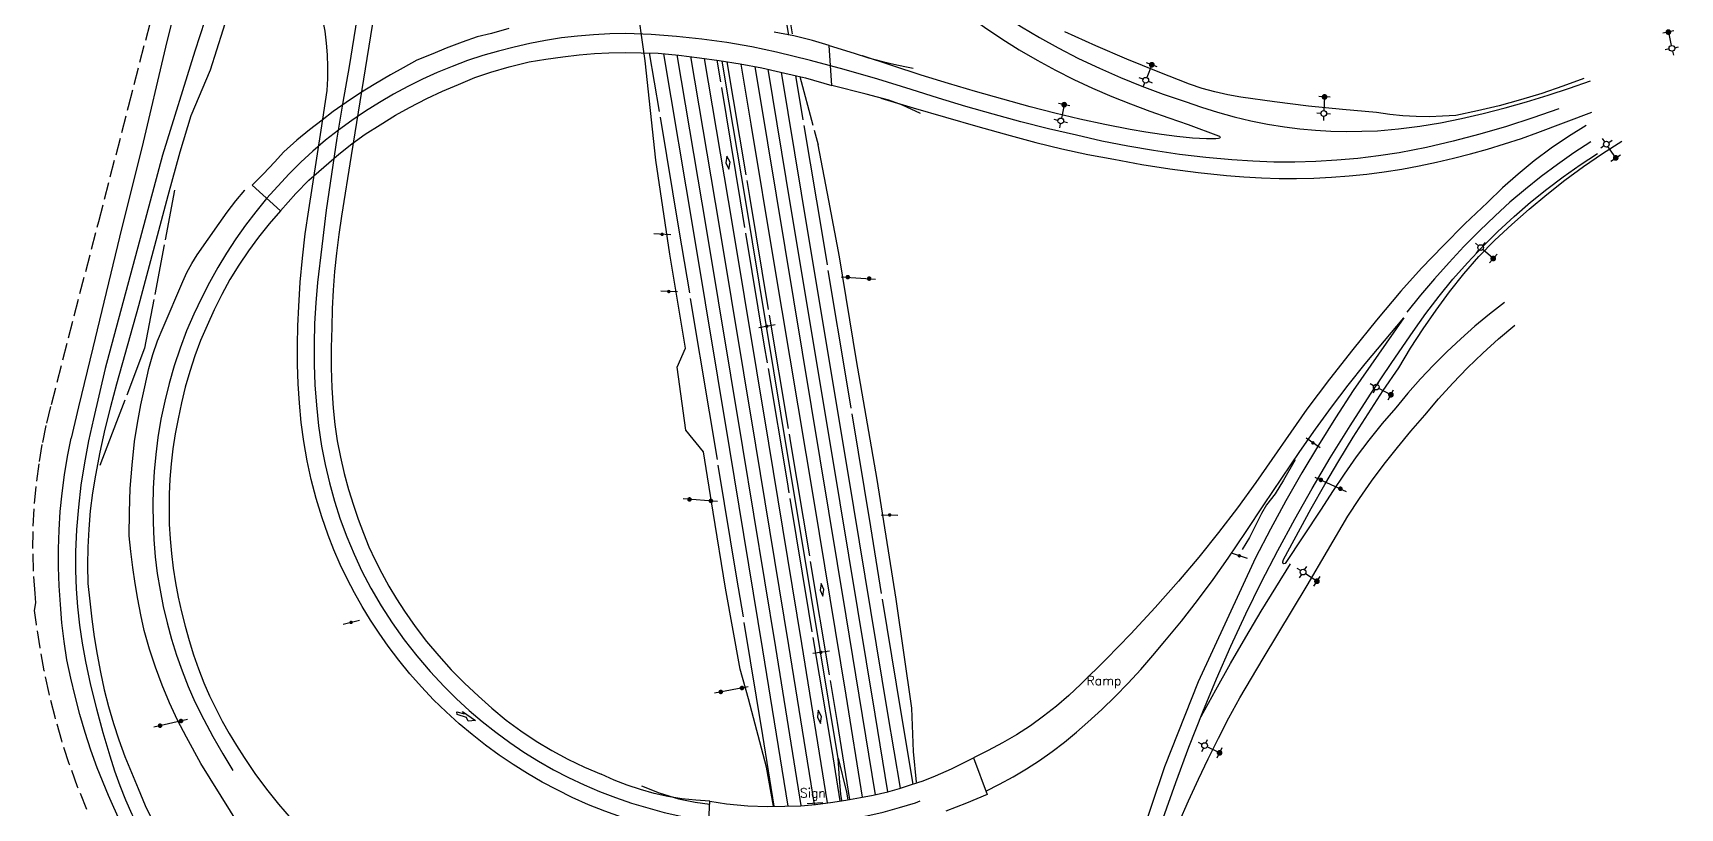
# Model space of a CAD drawing. Extents: x 6041699 to 6043693, y 2130904 to 2137891.
# Drawn here: x 6041699 to 6043135, y 2135925 to 2136600 of the extents above; entities that cross this region are included whole.
import ezdxf
from ezdxf.enums import TextEntityAlignment as Align

# ---------------------------------------------------------------- set-up
doc = ezdxf.new("R2010")
doc.units = 0
doc.header["$LTSCALE"] = 100
doc.header["$MEASUREMENT"] = 0
for name, pattern in [('D2', [0.2, 0.15, -0.05]), ('D5', [1.05, 1, -0.05]), ('D6', [1.3, 1.25, -0.05]), ('GRAIL', [0.5, 0.44, -0.03, -0.03]), ('RET', [0.485, 0.44, -0.03, -0.015])]:
    doc.linetypes.add(name, pattern=pattern)
doc.layers.get('0').update_dxf_attribs({"color": 1, "linetype": 'CONTINUOUS'})
for name, color, linetype in [('100', 2, 'CONTINUOUS'), ('105', 2, 'D6'), ('140', 2, 'D2'), ('150', 3, 'D5'), ('154', 3, 'CONTINUOUS'), ('160', 4, 'CONTINUOUS'), ('199', 2, 'CONTINUOUS'), ('205', 4, 'CONTINUOUS'), ('210', 4, 'RET'), ('215', 4, 'GRAIL'), ('260', 4, 'CONTINUOUS'), ('262', 4, 'CONTINUOUS'), ('264', 4, 'CONTINUOUS'), ('299', 2, 'CONTINUOUS'), ('584', 2, 'CONTINUOUS')]:
    doc.layers.add(name, color=color, linetype=linetype)
doc.styles.get("Standard").update_dxf_attribs({"font": 'SIMPLEX.SHX'})

# ---------------------------------------------------------------- blocks, each defined once
blk = doc.blocks.new('SIGN1')
blk.add_line((-0.0758, 0), (0.0704, 0))
at = {"const_width": 0.015}
blk.add_lwpolyline([(-0.008175, 0, 1), (0.006825, 0, 1)], format="xyb", close=True, dxfattribs=at)
blk = doc.blocks.new('ELT')
at = {"const_width": 0.025}
blk.add_lwpolyline([(-0.0125, 0, 1), (0.0125, 0, 1)], format="xyb", close=True, dxfattribs=at)
for points in [[(0, 0.05), (0, -0.05)], [(0, 0), (0.12, 0)], [(0.145, 0.025), (0.145, 0.06)], [(0.17, 0), (0.205, 0)], [(0.145, -0.025), (0.145, -0.06)]]:
    blk.add_lwpolyline(points)
blk.add_circle((0.145, 0), 0.025)
blk = doc.blocks.new('SIGN2')
blk.add_lwpolyline([(-0.15, 0), (0.15, 0)])
at = {"const_width": 0.02}
for points in [[(-0.10375, 0, 1), (-0.08375, 0, 1)], [(0.08375, 0, 1), (0.10375, 0, 1)]]:
    blk.add_lwpolyline(points, format="xyb", close=True, dxfattribs=at)

msp = doc.modelspace()

# ---------------------------------------------------------------- linework, layer by layer
at = {"layer": '100'}
for points, elevation in [([(6042046.9, 2136930.3), (6042037.7, 2136874), (6042025.5, 2136797.6), (6042011.7, 2136713.3), (6041999.1, 2136635.9), (6041976.4, 2136493.5), (6041967.8, 2136440.6)], 13.7), ([(6041955.4, 2136550.2), (6041955.9, 2136560.5), (6041956, 2136570.8), (6041955.7, 2136581.2), (6041954.8, 2136591.5), (6041953.5, 2136601.8), (6041951.7, 2136612)], 13), ([(6042473.4, 2136563.6), (6042422, 2136580.3), (6042421.8, 2136580.4)], 32.5), ([(6042568.2, 2136535.9), (6042544.4, 2136542.5), (6042520.6, 2136549.3), (6042497, 2136556.4), (6042473.4, 2136563.6)], 30), ([(6041939.4, 2136446.1), (6041950, 2136515.5), (6041955.4, 2136550.2)], 13.5), ([(6042438.2, 2136543.6), (6042466.3, 2136535.2), (6042494.5, 2136526.9), (6042522.7, 2136518.8), (6042551, 2136510.9)], 31.4), ([(6042655.5, 2136516.3), (6042633.5, 2136520.6), (6042611.7, 2136525.3), (6042589.9, 2136530.4), (6042568.2, 2136535.9)], 26.9), ([(6043011.1, 2136513.5), (6043058.2, 2136531.2)], 14.6), ([(6042551, 2136510.9), (6042573.4, 2136504.8), (6042595.9, 2136499.4), (6042618.5, 2136494.5), (6042641.3, 2136490.2)], 27.9), ([(6042710, 2136508.7), (6042696.3, 2136510.1), (6042682.7, 2136511.8), (6042669.1, 2136513.9), (6042655.5, 2136516.3)], 24.4), ([(6042706, 2136520.4), (6042732.6, 2136510.7), (6042733.5, 2136510.3), (6042733.9, 2136509.3), (6042733.6, 2136508.6), (6042732.5, 2136508.2), (6042730.2, 2136508), (6042722.1, 2136508.1), (6042710, 2136508.7)], 22.7), ([(6042922.5, 2136487.8), (6042937.5, 2136491.2), (6042952.4, 2136495), (6042967.2, 2136499.1), (6042982, 2136503.6), (6042996.6, 2136508.3), (6043011.1, 2136513.5)], 17.4), ([(6043053, 2136519.8), (6043037.6, 2136510.1), (6043022.5, 2136499.8), (6043007.9, 2136488.9), (6042993.7, 2136477.3), (6042980.1, 2136465.2), (6042967, 2136452.5)], 15.8), ([(6042641.3, 2136490.2), (6042665.7, 2136485.6), (6042690.2, 2136481.8), (6042714.8, 2136478.6), (6042739.5, 2136476.1)], 25.4), ([(6042831.1, 2136474.5), (6042846.4, 2136475.7), (6042861.8, 2136477.3), (6042877.1, 2136479.3), (6042892.3, 2136481.7), (6042907.4, 2136484.6), (6042922.5, 2136487.8)], 20.7), ([(6042739.5, 2136476.1), (6042754.7, 2136474.8), (6042770, 2136473.9), (6042785.3, 2136473.5), (6042800.5, 2136473.4), (6042815.8, 2136473.8), (6042831.1, 2136474.5)], 23.1), ([(6042967, 2136452.5), (6042947.4, 2136433.8), (6042928.3, 2136414.7), (6042909.6, 2136395.2), (6042891.4, 2136375.3)], 19.5), ([(6041914.8, 2136445.2), (6041904.9, 2136434), (6041895.6, 2136422.4), (6041886.8, 2136410.4), (6041878.4, 2136398), (6041870.6, 2136385.3), (6041863.4, 2136372.2), (6041856.7, 2136358.9), (6041850.6, 2136345.3)], 30.2), ([(6041930.5, 2136361.8), (6041931.8, 2136383), (6041933.7, 2136404.1), (6041936.2, 2136425.1), (6041939.4, 2136446.1)], 14.6), ([(6041967.8, 2136440.6), (6041965.4, 2136424.5), (6041963.4, 2136408.4), (6041961.8, 2136392.3), (6041960.6, 2136376.1), (6041959.8, 2136359.8), (6041959.4, 2136343.6)], 14.4), ([(6042891.4, 2136375.3), (6042870.2, 2136350), (6042849.6, 2136324.4), (6042829.3, 2136298.5), (6042809.5, 2136272.2)], 23.5), ([(6042982, 2136365.2), (6042968.9, 2136355.1), (6042956.1, 2136344.6), (6042943.7, 2136333.7), (6042931.6, 2136322.4), (6042919.9, 2136310.8), (6042908.6, 2136298.7), (6042897.7, 2136286.4), (6042887.2, 2136273.6)], 20.5), ([(6041932.7, 2136260.8), (6041931.2, 2136277.6), (6041930.1, 2136294.4), (6041929.5, 2136311.3), (6041929.4, 2136328.1), (6041929.7, 2136345), (6041930.5, 2136361.8)], 16.6), ([(6042860.5, 2136311.9), (6042894, 2136352), (6042850, 2136288.5)], 21.7), ([(6041850.6, 2136345.3), (6041845, 2136332.1), (6041840, 2136318.8), (6041835.5, 2136305.3), (6041831.6, 2136291.6), (6041828.2, 2136277.8), (6041825.3, 2136263.9)], 26.8), ([(6041959.4, 2136343.6), (6041958.8, 2136326), (6041958.8, 2136308.4), (6041959.4, 2136290.9), (6041960.5, 2136273.3)], 15.3), ([(6042803.6, 2136235.3), (6042817.2, 2136254.9), (6042831.2, 2136274.2), (6042845.7, 2136293.2), (6042860.5, 2136311.9)], 24.5), ([(6042850, 2136288.5), (6042834.7, 2136264.9), (6042819.8, 2136241), (6042805.3, 2136216.8), (6042791.3, 2136192.4), (6042777.8, 2136167.7), (6042764.7, 2136142.7)], 23.6), ([(6041960.5, 2136273.3), (6041962.1, 2136258.9), (6041964.2, 2136244.6), (6041966.9, 2136230.4), (6041970.1, 2136216.3), (6041973.9, 2136202.3), (6041978.2, 2136188.5)], 17.2), ([(6042809.5, 2136272.2), (6042765.2, 2136208.5)], 27), ([(6042887.2, 2136273.6), (6042875.2, 2136259.7), (6042863.7, 2136245.4), (6042852.6, 2136230.8), (6042842, 2136215.8), (6042831.8, 2136200.5), (6042822.1, 2136185)], 21.6), ([(6041825.3, 2136263.9), (6041822.8, 2136250.9), (6041820.7, 2136237.8), (6041819.2, 2136224.6), (6041818.2, 2136211.4), (6041817.6, 2136198.2), (6041817.6, 2136184.9)], 23.2), ([(6041956.2, 2136162.4), (6041950.6, 2136178.4), (6041945.7, 2136194.5), (6041941.4, 2136210.9), (6041937.8, 2136227.4), (6041934.9, 2136244.1), (6041932.7, 2136260.8)], 19.6), ([(6042741.1, 2136142.5), (6042756.6, 2136165.8), (6042772.2, 2136189), (6042787.9, 2136212.2), (6042803.6, 2136235.3)], 28.4), ([(6042765.2, 2136208.5), (6042749.1, 2136186.4), (6042732.5, 2136164.7), (6042715.3, 2136143.4), (6042697.7, 2136122.5)], 30.1), ([(6041817.6, 2136184.9), (6041817.7, 2136172.1), (6041818.4, 2136159.3), (6041819.5, 2136146.5), (6041821, 2136133.7), (6041823, 2136121), (6041825.5, 2136108.4)], 20.3), ([(6041978.2, 2136188.5), (6041982.3, 2136176.3), (6041986.9, 2136164.3), (6041991.8, 2136152.4), (6041997.2, 2136140.8), (6042003, 2136129.3), (6042009.2, 2136118.1), (6042015.8, 2136107), (6042022.7, 2136096.2)], 20.7), ([(6042822.1, 2136185), (6042790.8, 2136137.9), (6042789.5, 2136137.6), (6042788.6, 2136138), (6042788.5, 2136139.1), (6042789.2, 2136141.3), (6042813.3, 2136185.8)], 22.6), ([(6042008.6, 2136065.8), (6042000.6, 2136077), (6041993, 2136088.5), (6041985.8, 2136100.3), (6041979.1, 2136112.3), (6041972.7, 2136124.5), (6041966.8, 2136136.9), (6041961.3, 2136149.6), (6041956.2, 2136162.4)], 23.4), ([(6042764.7, 2136142.7), (6042714.9, 2136034.5), (6042685.6, 2135960.6), (6042662.9, 2135893.1), (6042645.4, 2135833.3), (6042631.5, 2135784.3)], 21.9), ([(6042685.8, 2136070), (6042700.3, 2136087.6), (6042714.3, 2136105.6), (6042727.9, 2136123.9), (6042741.1, 2136142.5)], 32), ([(6042697.7, 2136122.5), (6042677.2, 2136099.3), (6042656.1, 2136076.5), (6042634.5, 2136054.3), (6042612.4, 2136032.5)], 32.8), ([(6041825.5, 2136108.4), (6041828.3, 2136095.7), (6041831.5, 2136083.1), (6041835, 2136070.6), (6041838.9, 2136058.2), (6041843.2, 2136045.9), (6041847.8, 2136033.7)], 18.1), ([(6042022.7, 2136096.2), (6042032.1, 2136082.8), (6042042.1, 2136069.8), (6042052.6, 2136057.2), (6042063.6, 2136045), (6042075.2, 2136033.3), (6042087.2, 2136022.2)], 25.1), ([(6042070.5, 2135998.1), (6042059.1, 2136008.3), (6042048.1, 2136019), (6042037.5, 2136030.1), (6042027.4, 2136041.6), (6042017.8, 2136053.5), (6042008.6, 2136065.8)], 27.5), ([(6042618.7, 2135999.5), (6042630.7, 2136010.5), (6042642.3, 2136021.8), (6042653.7, 2136033.4), (6042664.7, 2136045.3), (6042675.4, 2136057.5), (6042685.8, 2136070)], 34.9), ([(6041847.8, 2136033.7), (6041852.8, 2136022.4), (6041858.2, 2136011.3), (6041863.9, 2136000.4), (6041869.9, 2135989.6), (6041876.2, 2135979), (6041882.9, 2135968.6)], 16.5), ([(6042087.2, 2136022.2), (6042099, 2136011.5), (6042111.4, 2136001.3), (6042124.2, 2135991.8), (6042137.5, 2135983), (6042151.2, 2135974.7), (6042165.3, 2135967.2), (6042179.7, 2135960.3), (6042194.4, 2135954.1)], 29.2), ([(6042612.4, 2136032.5), (6042602, 2136022.7), (6042591.2, 2136013.4), (6042580, 2136004.6), (6042568.5, 2135996.3), (6042556.5, 2135988.5), (6042544.2, 2135981.3), (6042531.6, 2135974.6), (6042518.8, 2135968.4)], 34.6), ([(6042169, 2135933.8), (6042155.8, 2135940.3), (6042142.7, 2135947.2), (6042130, 2135954.6), (6042117.5, 2135962.5), (6042105.3, 2135970.8), (6042093.4, 2135979.5), (6042081.8, 2135988.6), (6042070.5, 2135998.1)], 31.4), ([(6042529.6, 2135939.3), (6042541.7, 2135945.3), (6042553.5, 2135951.8), (6042565.1, 2135958.8), (6042576.4, 2135966.1), (6042587.4, 2135973.9), (6042598.2, 2135982), (6042608.6, 2135990.6), (6042618.7, 2135999.5)], 37.2), ([(6041882.9, 2135968.6), (6041892.4, 2135954.7), (6041902.4, 2135941.1), (6041913, 2135927.9), (6041924, 2135915.1), (6041935.6, 2135902.8), (6041947.6, 2135890.9)], 15.9), ([(6042289.1, 2135930.6), (6042276.8, 2135931.3), (6042264.6, 2135932.7), (6042252.5, 2135934.7), (6042240.5, 2135937.3), (6042228.7, 2135940.6), (6042217, 2135944.5), (6042205.6, 2135949), (6042194.4, 2135954.1)], 33), ([(6042287.4, 2135899.7), (6042272.1, 2135901.8), (6042256.9, 2135904.6), (6042241.8, 2135908), (6042226.9, 2135912), (6042212.1, 2135916.6), (6042197.5, 2135921.7), (6042183.1, 2135927.5), (6042169, 2135933.8)], 35.5)]:
    msp.add_lwpolyline(points, dxfattribs=dict(at, elevation=elevation))
at = {"layer": '105'}
for points, elevation in [([(6041952.4, 2137109.1), (6041931.7, 2137034), (6041904.9, 2136933.8), (6041875.3, 2136823.9), (6041840.5, 2136694.9), (6041814.5, 2136588), (6041793.7, 2136500.2), (6041776.3, 2136430.7), (6041750.9, 2136325.9), (6041738.5, 2136274.4), (6041732, 2136247.1)], 14.6), ([(6042361, 2136599.5), (6042348.6, 2136678.6), (6042338.3, 2136746.6), (6042327.4, 2136818.1), (6042320.3, 2136862.8), (6042307.2, 2136938.1), (6042288.8, 2137046.7), (6042293.8, 2137047.5), (6042293.8, 2137047.5)], 14.1), ([(6042344.4, 2135926.1), (6042338.5, 2135960.2), (6042322.6, 2136019.7), (6042315.6, 2136045.5), (6042302.7, 2136116.2), (6042292, 2136182.5), (6042283.5, 2136235.1), (6042268.2, 2136254.1), (6042260.6, 2136308.9), (6042267.8, 2136325.4), (6042254, 2136407.5), (6042242, 2136489.4), (6042232.6, 2136576), (6042221.8, 2136651.7)], 14.1), ([(6041869.9, 2136620.2), (6041853.2, 2136567.9), (6041836.5, 2136528.1), (6041826.8, 2136496.5), (6041816.4, 2136458.3), (6041790.9, 2136362.4), (6041771.8, 2136294.1)], 14.5), ([(6042513.8, 2136615.9), (6042528.5, 2136605.3), (6042543.5, 2136595.2), (6042558.8, 2136585.6), (6042574.4, 2136576.5), (6042590.3, 2136567.8), (6042606.4, 2136559.7), (6042622.8, 2136552.1), (6042639.4, 2136545)], 23), ([(6042707.4, 2136555.7), (6042679.9, 2136566.4), (6042652.6, 2136577.6), (6042625.5, 2136589.2), (6042598.6, 2136601.3)], 19.5), ([(6042752.1, 2136544.5), (6042740.7, 2136546.4), (6042729.4, 2136548.9), (6042718.3, 2136552), (6042707.4, 2136555.7)], 18.3), ([(6043051, 2136560.7), (6043032.9, 2136553.9), (6043014.5, 2136547.6), (6042996, 2136542), (6042977.3, 2136536.9), (6042958.5, 2136532.4), (6042939.5, 2136528.5)], 13.5), ([(6042639.4, 2136545), (6042655.9, 2136538.5), (6042672.6, 2136532.2), (6042689.3, 2136526.2), (6042706, 2136520.4)], 22.6), ([(6042870.4, 2136530.9), (6042840.7, 2136533.5), (6042811.1, 2136536.6), (6042781.5, 2136540.3), (6042752.1, 2136544.5)], 16.9), ([(6042939.5, 2136528.5), (6042928, 2136527.7), (6042916.4, 2136527.3), (6042904.9, 2136527.5), (6042893.3, 2136528.1), (6042881.8, 2136529.3), (6042870.4, 2136530.9)], 15.6), ([(6042469.1, 2135947.1), (6042466.7, 2135973.9), (6042465.1, 2136011.6), (6042451.5, 2136106.7), (6042434.8, 2136211), (6042417, 2136314.8), (6042402.1, 2136405.1), (6042392.8, 2136454.4), (6042383.4, 2136502.9)], 15.1), ([(6042959.4, 2136405.4), (6042973.6, 2136419.6), (6042988.2, 2136433.4), (6043003.3, 2136446.8), (6043018.7, 2136459.6), (6043034.6, 2136472), (6043050.8, 2136483.9), (6043067.4, 2136495.2), (6043084.3, 2136506)], 14.1), ([(6042889.7, 2136308.5), (6042900, 2136325.5), (6042910.9, 2136342.3), (6042922.3, 2136358.6), (6042934.1, 2136374.6), (6042946.5, 2136390.2), (6042959.4, 2136405.4)], 18.8), ([(6042912.5, 2136267), (6042924.4, 2136281.2), (6042936.8, 2136294.9), (6042949.7, 2136308.3), (6042963, 2136321.2), (6042976.8, 2136333.6), (6042990.9, 2136345.6)], 19.8), ([(6042813.3, 2136185.8), (6042825.3, 2136206.7), (6042837.5, 2136227.4), (6042850.1, 2136248), (6042863, 2136268.4), (6042876.2, 2136288.5), (6042889.7, 2136308.5)], 21.9), ([(6041771.8, 2136294.1), (6041766.4, 2136274.5), (6041761.5, 2136254.8), (6041757.2, 2136234.9), (6041753.3, 2136214.9)], 14.8), ([(6042845.3, 2136179), (6042855.4, 2136194.4), (6042866, 2136209.6), (6042877.1, 2136224.4), (6042888.5, 2136238.9), (6042900.3, 2136253.1), (6042912.5, 2136267)], 20.6), ([(6041721.1, 2136150.7), (6041721.6, 2136166.9), (6041722.6, 2136183), (6041724.2, 2136199.2), (6041726.2, 2136215.2), (6041728.8, 2136231.2), (6041732, 2136247.1)], 15.4), ([(6041753.3, 2136214.9), (6041750.8, 2136199.3), (6041748.8, 2136183.6), (6041747.5, 2136167.8), (6041746.7, 2136152), (6041746.5, 2136136.2), (6041746.8, 2136120.4)], 14.4), ([(6042771.6, 2136054.8), (6042810, 2136118.7), (6042845.3, 2136179)], 21.2), ([(6041728.4, 2136053.8), (6041726, 2136069.8), (6041724.1, 2136085.9), (6041722.7, 2136102.1), (6041721.7, 2136118.3), (6041721.1, 2136134.5), (6041721.1, 2136150.7)], 14.7), ([(6041795.9, 2136079.3), (6041792.9, 2136092.9), (6041790.3, 2136106.6), (6041787.9, 2136120.4), (6041785.9, 2136134.2), (6041784.2, 2136148.1), (6041782.8, 2136161.9)], 23.1), ([(6041746.8, 2136120.4), (6041748.3, 2136104.8), (6041750.1, 2136089.3), (6041752.3, 2136073.8), (6041754.8, 2136058.4), (6041757.7, 2136043), (6041760.9, 2136027.7)], 13.6), ([(6041832.6, 2135986.3), (6041824.9, 2136001.1), (6041817.9, 2136016.3), (6041811.4, 2136031.7), (6041805.6, 2136047.3), (6041800.5, 2136063.2), (6041795.9, 2136079.3)], 20), ([(6041754.8, 2135959.7), (6041749.4, 2135975), (6041744.3, 2135990.5), (6041739.7, 2136006.2), (6041735.5, 2136022), (6041731.8, 2136037.8), (6041728.4, 2136053.8)], 14.3), ([(6042715.2, 2135949.6), (6042723.6, 2135967.6), (6042732.4, 2135985.5), (6042741.6, 2136003.1), (6042751.2, 2136020.6), (6042761.2, 2136037.8), (6042771.6, 2136054.8)], 21.4), ([(6041760.9, 2136027.7), (6041764.8, 2136013), (6041769.1, 2135998.4), (6041773.8, 2135983.9), (6041779, 2135969.6), (6041784.6, 2135955.5), (6041790.6, 2135941.5)], 12.9), ([(6041891.5, 2135889), (6041871.2, 2135921.9), (6041845.1, 2135963.4), (6041832.6, 2135986.3)], 18.5), ([(6041797.7, 2135864.2), (6041786.3, 2135887.7), (6041775.3, 2135911.5), (6041764.8, 2135935.5), (6041754.8, 2135959.7)], 14.3), ([(6042668.9, 2135833.4), (6042675.4, 2135853.2), (6042682.4, 2135872.8), (6042689.9, 2135892.3), (6042697.9, 2135911.6), (6042706.3, 2135930.7), (6042715.2, 2135949.6)], 20.3), ([(6041790.6, 2135941.5), (6041796.7, 2135926.9), (6041803.5, 2135912.5), (6041810.9, 2135898.5), (6041818.9, 2135884.8), (6041827.6, 2135871.4), (6041836.8, 2135858.5)], 13)]:
    msp.add_lwpolyline(points, dxfattribs=dict(at, elevation=elevation))
at = {"layer": '140', "elevation": 14}
msp.add_lwpolyline([(6041745.8, 2135923.4), (6041737.8, 2135943.1), (6041730.5, 2135963), (6041723.9, 2135983.2), (6041718.1, 2136003.7), (6041712.9, 2136024.3), (6041708.7, 2136044.2), (6041705, 2136064.3), (6041701.9, 2136084.5), (6041700.2, 2136096.9), (6041701.2, 2136103.5), (6041700.6, 2136111.5), (6041699.3, 2136131.1), (6041698.8, 2136150.8), (6041699.1, 2136170.4), (6041700.2, 2136190.1), (6041702.1, 2136209.7), (6041704.4, 2136226.6), (6041707.3, 2136243.4), (6041710.9, 2136260), (6041715, 2136276.5), (6041734.7, 2136353.7), (6041756.2, 2136436.1), (6041782.1, 2136536.1), (6041804.7, 2136623.4)], dxfattribs=at)
at = {"layer": '150'}
for points, elevation in [([(6042358, 2136598.5), (6042343.6, 2136684.8), (6042321.1, 2136828.4), (6042301.2, 2136951), (6042280.7, 2137074.2)], 14.6), ([(6042501.1, 2136648.9), (6042515.5, 2136637.4), (6042530.2, 2136626.4), (6042545.4, 2136615.8), (6042560.8, 2136605.8), (6042576.6, 2136596.3), (6042592.7, 2136587.3)], 21.5), ([(6042345.2, 2135926.1), (6042335.3, 2135987.7), (6042312.7, 2136124.9), (6042288.7, 2136270.1), (6042262.4, 2136428.3), (6042236.5, 2136582.9)], 14.4), ([(6042592.7, 2136587.3), (6042610.6, 2136578.2), (6042628.7, 2136569.6), (6042647, 2136561.5), (6042665.6, 2136554), (6042684.4, 2136547), (6042703.4, 2136540.5)], 21.3), ([(6042402.6, 2135930.8), (6042395.7, 2135974.6), (6042375.4, 2136095.9), (6042356.6, 2136209.1), (6042336.8, 2136327.2), (6042315.8, 2136454), (6042295.5, 2136576.5)], 15.5), ([(6042303.8, 2136575.2), (6042323.5, 2136457.8), (6042359.4, 2136243), (6042400, 2135999), (6042410.8, 2135932.1)], 15.6), ([(6042466.2, 2135945.5), (6042455.8, 2136008), (6042429.3, 2136169.7), (6042408.7, 2136294.5), (6042387.7, 2136421.1), (6042367.7, 2136540.6), (6042363.9, 2136563.1)], 14.6), ([(6042944.4, 2136525.9), (6042963.4, 2136530.2), (6042982.4, 2136535), (6043001.2, 2136540.3), (6043019.9, 2136546), (6043038.5, 2136552.1), (6043056.9, 2136558.7)], 13.5), ([(6042703.4, 2136540.5), (6042717.6, 2136535.6), (6042731.8, 2136531.2), (6042746.2, 2136527.3), (6042760.8, 2136523.8), (6042775.4, 2136520.9), (6042790.2, 2136518.4)], 19.8), ([(6042871.1, 2136515.1), (6042889.6, 2136516.7), (6042908, 2136519), (6042926.2, 2136522.1), (6042944.4, 2136525.9)], 16.2), ([(6042790.2, 2136518.4), (6042803.6, 2136516.8), (6042817.1, 2136515.6), (6042830.6, 2136514.8), (6042844.1, 2136514.5), (6042857.6, 2136514.6), (6042871.1, 2136515.1)], 18), ([(6043057.2, 2136505.3), (6043042.5, 2136495.7), (6043028, 2136485.6), (6043013.9, 2136475.1), (6043000.2, 2136464.2), (6042986.7, 2136452.8), (6042973.7, 2136441)], 14.8), ([(6043004.7, 2136452.7), (6043018.7, 2136464.1), (6043033.1, 2136475), (6043047.8, 2136485.3), (6043062.9, 2136495.2)], 13.3), ([(6042902.3, 2136340.1), (6042913.3, 2136355.7), (6042924.9, 2136370.9), (6042937, 2136385.7), (6042949.6, 2136400), (6042962.7, 2136413.9), (6042976.2, 2136427.3), (6042990.3, 2136440.3), (6043004.7, 2136452.7)], 16.8), ([(6042973.7, 2136441), (6042960, 2136427.8), (6042946.6, 2136414.2), (6042933.6, 2136400.3), (6042921, 2136386.1), (6042908.6, 2136371.6), (6042896.7, 2136356.8)], 18.2), ([(6042829.8, 2136229.8), (6042847.3, 2136257.8), (6042865.2, 2136285.5), (6042883.6, 2136313), (6042902.3, 2136340.1)], 20.8), ([(6042770.1, 2136121.8), (6042784.3, 2136149.2), (6042799, 2136176.3), (6042814.2, 2136203.2), (6042829.8, 2136229.8)], 22.8), ([(6042769.8, 2136096.2), (6042795.3, 2136137.6)], 22.5), ([(6042718.8, 2136008.3), (6042730.7, 2136037.1), (6042743.2, 2136065.6), (6042756.3, 2136093.9), (6042770.1, 2136121.8)], 23.1), ([(6042717.3, 2136004.4), (6042730.1, 2136027.5), (6042743.1, 2136050.6), (6042756.4, 2136073.4), (6042769.8, 2136096.2)], 22.7), ([(6042674.4, 2135884.3), (6042684.4, 2135915.7), (6042695.2, 2135946.8), (6042706.6, 2135977.7), (6042718.8, 2136008.3)], 21.5)]:
    msp.add_lwpolyline(points, dxfattribs=dict(at, elevation=elevation))
at = {"layer": '154'}
for points, elevation in [([(6042016.9, 2136834.9), (6041974.4, 2136571.2)], 13.3), ([(6041890.5, 2136664), (6041888.3, 2136671.6), (6041870.6, 2136678.2), (6041840, 2136584.5), (6041811.7, 2136493.7), (6041793.6, 2136425.5), (6041761.7, 2136307.7), (6041751.5, 2136263.9)], 14.4), ([(6042215.8, 2136599.8), (6042201.7, 2136599.5), (6042187.7, 2136598.8), (6042173.7, 2136597.6), (6042159.7, 2136596), (6042145.8, 2136593.8), (6042132, 2136591.2), (6042118.3, 2136588.1), (6042104.7, 2136584.6)], 36.1), ([(6042347.2, 2136583.7), (6042325.6, 2136588.2), (6042303.8, 2136591.9), (6042281.9, 2136594.9), (6042259.9, 2136597.3), (6042237.9, 2136598.9), (6042215.8, 2136599.8)], 35.2), ([(6042104.7, 2136584.6), (6042091.1, 2136580.6), (6042077.6, 2136576.2), (6042064.4, 2136571.2), (6042051.3, 2136565.8), (6042038.4, 2136560), (6042025.7, 2136553.6), (6042013.2, 2136546.9), (6042001.1, 2136539.7)], 35.9), ([(6042357.2, 2135926.3), (6042335.2, 2136062.6), (6042306.4, 2136237.1), (6042274.7, 2136428), (6042248.8, 2136582.2)], 14.7), ([(6042368.7, 2135926.7), (6042346.6, 2136064.4), (6042317.8, 2136239), (6042286, 2136429.9), (6042260.6, 2136581.2)], 14.7), ([(6042464.5, 2136551), (6042435.4, 2136560), (6042406.2, 2136568.4), (6042376.8, 2136576.4), (6042347.2, 2136583.7)], 33), ([(6041974.4, 2136571.2), (6041968.9, 2136539.9), (6041963.7, 2136508.6), (6041959, 2136477.2), (6041954.6, 2136445.8), (6041950.6, 2136414.3), (6041947, 2136382.8)], 14), ([(6042380.2, 2135927.7), (6042357.9, 2136066.3), (6042329.1, 2136240.9), (6042297.4, 2136431.8), (6042272.5, 2136579.7)], 14.9), ([(6042391.6, 2135929.1), (6042369.3, 2136068.1), (6042340.4, 2136242.7), (6042308.7, 2136433.7), (6042284.5, 2136578.1)], 14.9), ([(6042422.2, 2135934.1), (6042408, 2136023), (6042380, 2136192), (6042345.2, 2136400), (6042325.1, 2136520.8), (6042316.2, 2136573.2)], 15.4), ([(6042328.2, 2136571.1), (6042339.3, 2136504.6), (6042407.7, 2136092.2), (6042433.2, 2135936.2)], 15.3), ([(6042444.3, 2135938.6), (6042433.2, 2136006.3), (6042395.1, 2136236.2), (6042359.7, 2136448.8), (6042339.8, 2136568.8)], 15.3), ([(6042455.3, 2135941.9), (6042444.3, 2136007.1), (6042409.5, 2136216.4), (6042374.7, 2136425.6), (6042351.4, 2136566.2)], 14.9), ([(6042001.1, 2136539.7), (6041988.8, 2136532.1), (6041976.8, 2136524.1), (6041965.1, 2136515.7), (6041953.8, 2136506.8), (6041942.9, 2136497.4), (6041932.3, 2136487.6), (6041922.1, 2136477.5), (6041912.3, 2136466.9)], 34.5), ([(6042608.6, 2136511.1), (6042584.3, 2136516.8), (6042560.2, 2136523), (6042536.1, 2136529.4), (6042512.1, 2136536.3), (6042488.3, 2136543.5), (6042464.5, 2136551)], 29.4), ([(6043029.2, 2136534.2), (6043006.5, 2136526.2), (6042983.6, 2136518.9), (6042960.5, 2136512.2), (6042937.2, 2136506.1), (6042913.8, 2136500.6), (6042890.2, 2136495.8)], 16.4), ([(6042744.2, 2136489.6), (6042721.4, 2136491.8), (6042698.6, 2136494.5), (6042676, 2136497.8), (6042653.4, 2136501.6), (6042630.9, 2136506.1), (6042608.6, 2136511.1)], 25.3), ([(6042890.2, 2136495.8), (6042872.1, 2136493.1), (6042853.9, 2136490.9), (6042835.7, 2136489.3), (6042817.4, 2136488.3), (6042799.1, 2136487.8), (6042780.8, 2136487.8), (6042762.5, 2136488.5), (6042744.2, 2136489.6)], 21.1), ([(6041912.3, 2136466.9), (6041902.5, 2136455.9), (6041893.1, 2136444.5), (6041884.1, 2136432.8), (6041875.6, 2136420.7), (6041867.5, 2136408.4), (6041859.9, 2136395.8), (6041852.7, 2136382.9), (6041846, 2136369.7)], 31.9), ([(6041947, 2136382.8), (6041945.4, 2136365), (6041944.3, 2136347.1), (6041943.9, 2136329.2), (6041944, 2136311.4), (6041944.7, 2136293.5), (6041946, 2136275.7), (6041947.9, 2136257.9), (6041950.4, 2136240.2)], 16.1), ([(6041846, 2136369.7), (6041839.1, 2136355.2), (6041832.8, 2136340.5), (6041827.1, 2136325.5), (6041822, 2136310.2), (6041817.5, 2136294.8), (6041813.7, 2136279.2), (6041810.4, 2136263.5), (6041807.8, 2136247.7)], 27.9), ([(6041751.5, 2136263.9), (6041747.3, 2136244.8), (6041743.7, 2136225.6), (6041740.7, 2136206.2), (6041738.4, 2136186.8), (6041736.8, 2136167.3), (6041735.9, 2136147.8)], 14.8), ([(6041807.8, 2136247.7), (6041806, 2136232.9), (6041804.6, 2136218.1), (6041803.7, 2136203.2), (6041803.4, 2136188.3), (6041803.6, 2136173.4), (6041804.3, 2136158.6), (6041805.5, 2136143.7), (6041807.2, 2136129)], 23), ([(6041950.4, 2136240.2), (6041953.5, 2136224), (6041957.3, 2136208), (6041961.7, 2136192.2), (6041966.7, 2136176.5), (6041972.4, 2136161.1), (6041978.8, 2136145.9), (6041985.7, 2136131), (6041993.3, 2136116.4)], 20.1), ([(6041735.9, 2136147.8), (6041735.9, 2136131.8), (6041736.4, 2136115.8), (6041737.6, 2136099.9), (6041739.3, 2136084), (6041741.6, 2136068.2), (6041744.5, 2136052.4)], 14.2), ([(6041807.2, 2136129), (6041809.6, 2136114.5), (6041812.4, 2136100.2), (6041815.8, 2136086), (6041819.6, 2136071.9), (6041824, 2136057.9), (6041828.8, 2136044.2), (6041834.1, 2136030.6), (6041840, 2136017.2)], 19.4), ([(6041993.3, 2136116.4), (6042002.4, 2136100.9), (6042012.1, 2136085.9), (6042022.5, 2136071.3), (6042033.6, 2136057.2), (6042045.2, 2136043.5), (6042057.5, 2136030.4)], 25), ([(6041744.5, 2136052.4), (6041749.1, 2136031.7), (6041754.2, 2136011), (6041759.8, 2135990.5), (6041765.9, 2135970.1)], 13.6), ([(6042057.5, 2136030.4), (6042068.1, 2136019.8), (6042079.2, 2136009.7), (6042090.6, 2135999.9), (6042102.4, 2135990.6), (6042114.5, 2135981.7), (6042126.9, 2135973.3), (6042139.7, 2135965.3), (6042152.7, 2135957.9)], 29.4), ([(6041840, 2136017.2), (6041847.7, 2136001.9), (6041855.8, 2135986.8), (6041864.3, 2135971.9), (6041873.1, 2135957.3)], 17.7), ([(6041765.9, 2135970.1), (6041770, 2135957.1), (6041774.6, 2135944.3), (6041779.6, 2135931.6), (6041785.1, 2135919.2), (6041791.1, 2135906.9), (6041797.5, 2135894.9), (6041804.4, 2135883.2), (6041811.7, 2135871.7)], 13.6), ([(6042152.7, 2135957.9), (6042165.9, 2135951.1), (6042179.3, 2135944.9), (6042192.9, 2135939.1), (6042206.8, 2135933.8), (6042220.8, 2135928.9), (6042234.9, 2135924.6), (6042249.2, 2135920.8), (6042263.7, 2135917.5)], 32.9), ([(6042353, 2135909.4), (6042367.6, 2135910.1), (6042382.3, 2135911.2), (6042396.8, 2135912.9), (6042411.3, 2135915.1), (6042425.8, 2135917.9), (6042440.1, 2135921.1), (6042454.3, 2135924.9), (6042468.3, 2135929.1)], 36.1), ([(6042468.3, 2135929.1), (6042472.3, 2135930.7)], 36.4)]:
    msp.add_lwpolyline(points, dxfattribs=dict(at, elevation=elevation))
for points, elevation in [([(6042305.6, 2136481.5), (6042306.7, 2136487.6), (6042303.7, 2136493), (6042302.9, 2136487)], 15.5), ([(6042386, 2136120.4), (6042385.1, 2136114.6), (6042387.6, 2136109.3), (6042388.5, 2136115.1)], 16.2), ([(6042084.7, 2136001), (6042078.2, 2136000.4), (6042076.8, 2136003.5), (6042068.7, 2136006.1), (6042068.4, 2136008.4), (6042075.2, 2136006.6), (6042073.4, 2136008.6)], 29.1), ([(6042383.6, 2136009.8), (6042382.9, 2136003.7), (6042385.6, 2135998.4), (6042386.3, 2136004.3)], 16)]:
    msp.add_lwpolyline(points, close=True, dxfattribs=dict(at, elevation=elevation))
at = {"layer": '160'}
for points, elevation in [([(6042113.7, 2136604.1), (6042098.6, 2136600), (6042086.2, 2136596.9), (6042073, 2136592.4), (6042059.1, 2136587.1), (6042047.5, 2136582.2), (6042033.6, 2136576.5), (6042021.7, 2136569.9), (6042010.5, 2136563.8), (6041996.2, 2136555.5), (6041984.4, 2136548.2), (6041971.9, 2136539.8), (6041960.6, 2136531.8), (6041951, 2136524.2), (6041940, 2136515.8), (6041928.9, 2136507), (6041917.5, 2136496.6), (6041909.4, 2136487.8), (6041899.8, 2136477.5), (6041889.9, 2136467.5), (6041914.8, 2136445.2), (6041928.1, 2136460.5), (6041939.4, 2136472.1), (6041952.3, 2136483.3), (6041965.5, 2136494.7), (6041976.9, 2136503.8), (6041988.6, 2136512.2), (6042001.5, 2136520.2), (6042014.9, 2136528.6), (6042027.1, 2136535.4), (6042042.2, 2136543.2), (6042055.8, 2136549.7), (6042070, 2136555.5), (6042084.2, 2136561.4), (6042098.1, 2136566.1), (6042114, 2136570.8), (6042131.5, 2136575.1), (6042145.9, 2136577.5), (6042160.8, 2136579.5), (6042175, 2136581.2), (6042188.4, 2136582.5), (6042201, 2136583.1), (6042215.4, 2136583.3), (6042229, 2136583.1), (6042244.1, 2136582.6), (6042262, 2136581), (6042280.1, 2136578.8), (6042297.2, 2136576.2), (6042315.6, 2136573.4), (6042334.5, 2136570), (6042350.7, 2136566.3), (6042364.6, 2136563), (6042372.3, 2136561.1), (6042395.4, 2136554.5), (6042393, 2136589.5), (6042378.5, 2136593.9), (6042362.2, 2136597.7), (6042345.2, 2136601)], 35.2), ([(6042287.2, 2135896.5), (6042289.1, 2135930.6), (6042303.5, 2135928.1), (6042322.2, 2135926.6), (6042339.3, 2135926), (6042354.3, 2135926.2), (6042368.3, 2135926.6), (6042381.2, 2135927.7), (6042394.1, 2135929.5), (6042407.6, 2135931.5), (6042420.5, 2135933.8), (6042431.3, 2135935.8), (6042444.3, 2135938.6), (6042454.3, 2135941.6), (6042464.8, 2135945.1), (6042475, 2135948.4), (6042485.7, 2135952.7), (6042499.7, 2135958.8), (6042518.8, 2135968.4), (6042530.7, 2135936.3), (6042512.8, 2135928.8), (6042494.7, 2135921.7)], 37.2)]:
    msp.add_lwpolyline(points, dxfattribs=dict(at, elevation=elevation))
at = {"layer": '205'}
for points, elevation in [([(6042401, 2135967.9), (6042400.7, 2135969.4), (6042377.5, 2136110), (6042350.8, 2136268.9), (6042320, 2136455), (6042305.9, 2136539.3), (6042299.7, 2136575.8)], 17.7), ([(6042401, 2135967.9), (6042408.1, 2135938.3), (6042409.2, 2135931.8)], 18.5), ([(6042404.2, 2135931), (6042403.2, 2135936.7), (6042402.1, 2135950.4), (6042401, 2135967.9)], 18.5)]:
    msp.add_lwpolyline(points, dxfattribs=dict(at, elevation=elevation))
at = {"layer": '210'}
for points, elevation in [([(6042367.4, 2136562.3), (6042383.4, 2136502.9)], 16.4), ([(6041822.1, 2136463.3), (6041796.2, 2136325.6), (6041771.8, 2136261.2), (6041757, 2136223.1)], 21.9)]:
    msp.add_lwpolyline(points, dxfattribs=dict(at, elevation=elevation))
at = {"layer": '215'}
for points, elevation in [([(6042393, 2136589.5), (6042414.8, 2136582.6), (6042427.4, 2136578.6), (6042440.8, 2136575.3), (6042449.5, 2136573.2), (6042459.1, 2136571.1), (6042466.4, 2136569.7)], 33.6), ([(6042472.6, 2136530), (6042457.1, 2136537.3), (6042445.1, 2136541.8), (6042425.2, 2136547), (6042395.4, 2136554.5)], 33.3), ([(6041799.8, 2136307.7), (6041803.2, 2136319.9), (6041807.3, 2136331.9), (6041812.3, 2136343.6), (6041829.4, 2136383.5), (6041833.1, 2136391.5), (6041837.3, 2136399.4), (6041841.9, 2136406.9), (6041861.1, 2136434.2), (6041868.2, 2136444.2), (6041875.7, 2136453.9), (6041883.6, 2136463.3), (6041883.6, 2136463.3), (6041883.6, 2136463.3)], 33.6), ([(6041787.4, 2136244), (6041790, 2136260.1), (6041793, 2136276), (6041796.3, 2136291.9), (6041799.8, 2136307.7)], 29.9), ([(6041782.8, 2136161.9), (6041782.9, 2136182.5), (6041783.7, 2136203.1), (6041785.2, 2136223.6), (6041787.4, 2136244)], 26.9), ([(6042799.5, 2136228.2), (6042789.1, 2136210.5), (6042781.9, 2136198.4), (6042774.4, 2136188.8), (6042770.1, 2136181.3), (6042765.1, 2136171.6), (6042759.6, 2136160.4), (6042753.1, 2136150.1)], 29.5), ([(6042229.3, 2135943.9), (6042244.8, 2135937.8), (6042261.7, 2135932.7), (6042276.3, 2135929.8), (6042288.9, 2135927.9)], 34.9)]:
    msp.add_lwpolyline(points, dxfattribs=dict(at, elevation=elevation))
at = {"layer": '264', "elevation": 38.9}
msp.add_lwpolyline([(6042374, 2135928.4), (6042387.6, 2135929.5)], dxfattribs=at)

# ---------------------------------------------------------------- block references
at = {"layer": '260', "xscale": 100, "yscale": 100, "zscale": 100}
for p, rotation in [((6042247.3, 2136424.8, 14.6), 176.3000016860733), ((6042253.2, 2136374.9, 14.6), 176.9000077849411), ((6042338.6, 2136344.6, 18.6), 190.5999921569612), ((6042814.8, 2136243, 25.8), 145.6999958195966), ((6042445.9, 2136180.1, 14.5), 359.5000000038732), ((6042750.6, 2136144.5, 30.7), 161.1999956995279), ((6041976.1, 2136086.4, 24.7), 193.800004339204), ((6042385.7, 2136060.3, 18.5), 187.1999982868144)]:
    msp.add_blockref('SIGN1', p, dxfattribs=dict(at, rotation=rotation))
at = {"layer": '262', "xscale": 100, "yscale": 100, "zscale": 100}
for p, rotation in [((6042418.6, 2136386.8, 16.7), 356.0999999348434), ((6042830.3, 2136206.8, 23.2), 335.6999990438275), ((6042280.6, 2136193, 15.1), 175.9999986366394), ((6042307.8, 2136027.5, 17.1), 190.5000013130092), ((6041818.8, 2135998.4, 19.2), 192.5999921414684)]:
    msp.add_blockref('SIGN2', p, dxfattribs=dict(at, rotation=rotation))
at = {"layer": '584', "xscale": 100, "yscale": 100, "zscale": 100}
for p, rotation in [((6043124.8, 2136601.1, 11.8), 282.299996024256), ((6042674.4, 2136572.6, 19.4), 248.4000023903734), ((6042598, 2136537.8, 56), 258.1999977368224), ((6042825, 2136544.6, 15.6), 267.4000022431924), ((6043078.9, 2136491.4, 48.7), 124.3000020888844), ((6042972.1, 2136403.7, 19.2), 138.999998923255), ((6042882.9, 2136284.9, 23.2), 152.4000079747271), ((6042818.4, 2136122.3, 22.2), 146.6999958118502), ((6042733.5, 2135972.7, 22.4), 154.3000018564934)]:
    msp.add_blockref('ELT', p, dxfattribs=dict(at, rotation=rotation))

# ---------------------------------------------------------------- texts
at = {"layer": '199'}
msp.add_text('Ramp', height=8, dxfattribs=at).set_placement((6042632.7, 2136034.3), align=Align.MIDDLE)
at = {"layer": '299'}
msp.add_text('Sign', height=8, dxfattribs=at).set_placement((6042378.9, 2135936.6), align=Align.MIDDLE)

doc.saveas('drawing.dxf')
